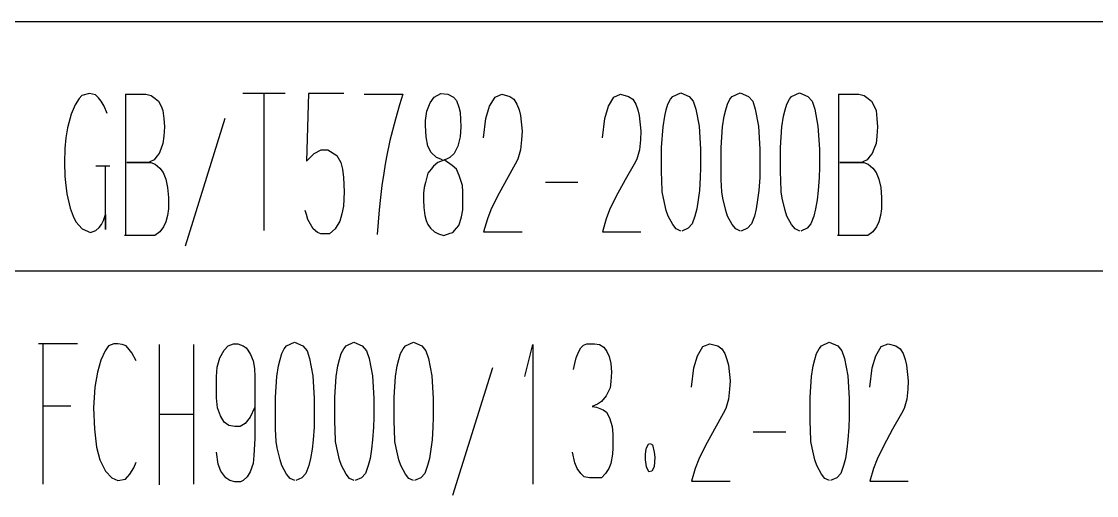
# Model space of a CAD drawing. Extents: x 0 to 8410, y 0 to 11890.
# Drawn here: x 6683.4 to 6985, y 1157 to 1290 of the extents above; entities that cross this region are included whole.
import ezdxf

# ---------------------------------------------------------------- set-up
doc = ezdxf.new("R2010")
doc.units = 0
doc.header["$MEASUREMENT"] = 0
doc.layers.add('6', color=7, linetype='Continuous')
doc.layers.add('9', color=7, linetype='Continuous')

# ---------------------------------------------------------------- blocks, each defined once
blk = doc.blocks.new('BLKENT883')
at = {"layer": '9', "color": 2, "linetype": 'Continuous'}
for p, q in [((6699.12, 1199.6), (6688.2, 1199.6)), ((6689.44, 1199.6), (6689.44, 1160.2)), ((6706.9, 1197.6), (6705.72, 1195)), ((6707.88, 1199), (6706.9, 1197.6)), ((6709.38, 1199.6), (6707.88, 1199)), ((6710.49, 1199.6), (6709.38, 1199.6)), ((6711.73, 1199.4), (6710.49, 1199.6)), ((6712.84, 1199), (6711.73, 1199.4)), ((6713.69, 1198), (6712.84, 1199)), ((6714.41, 1197), (6713.69, 1198)), ((6722.06, 1199.4), (6722.06, 1160)), ((6731.73, 1199.4), (6731.73, 1160.2)), ((6739.05, 1195.6), (6740.29, 1197.8)), ((6740.29, 1197.8), (6741.41, 1199)), ((6741.41, 1199), (6742.91, 1199.6)), ((6742.91, 1199.6), (6744.09, 1199.6)), ((6744.09, 1199.6), (6745.59, 1199)), ((6745.59, 1199), (6746.44, 1198.4)), ((6746.44, 1198.4), (6746.9, 1197.8)), ((6746.9, 1197.8), (6747.68, 1196.6)), ((6756.44, 1196.8), (6757.16, 1198.2)), ((6757.16, 1198.2), (6757.81, 1199)), ((6757.81, 1199), (6760.03, 1200)), ((6760.03, 1200), (6762.39, 1199)), ((6762.39, 1199), (6763.56, 1197.6)), ((6763.56, 1197.6), (6764.28, 1195.4)), ((6773.11, 1196.8), (6773.82, 1198.2)), ((6773.82, 1198.2), (6774.48, 1199)), ((6774.48, 1199), (6776.7, 1200)), ((6776.7, 1200), (6779.05, 1199)), ((6779.05, 1199), (6780.23, 1197.6)), ((6780.23, 1197.6), (6780.95, 1195.4)), ((6789.77, 1196.8), (6790.49, 1198.2)), ((6790.49, 1198.2), (6791.15, 1199)), ((6791.15, 1199), (6793.37, 1200)), ((6793.37, 1200), (6795.72, 1199)), ((6795.72, 1199), (6796.9, 1197.6)), ((6796.9, 1197.6), (6797.62, 1195.4)), ((6824.67, 1190.4), (6826.9, 1199.4)), ((6826.9, 1199.4), (6826.9, 1160.2)), ((6839.05, 1195.6), (6839.71, 1197.2)), ((6839.71, 1197.2), (6840.3, 1198.4)), ((6840.3, 1198.4), (6841.08, 1199.2)), ((6841.08, 1199.2), (6842, 1199.6)), ((6842, 1199.6), (6844.22, 1199.6)), ((6844.22, 1199.6), (6845.59, 1199.4)), ((6845.59, 1199.4), (6846.77, 1198.6)), ((6846.77, 1198.6), (6847.68, 1197.4)), ((6847.68, 1197.4), (6848.33, 1196)), ((6873.11, 1196.2), (6874.61, 1198.8)), ((6874.61, 1198.8), (6876.51, 1199.6)), ((6876.51, 1199.6), (6878.73, 1199)), ((6878.73, 1199), (6879.9, 1198.2)), ((6879.9, 1198.2), (6880.75, 1196.8)), ((6906.44, 1196.8), (6907.16, 1198.2)), ((6907.16, 1198.2), (6907.81, 1199)), ((6907.81, 1199), (6910.04, 1200)), ((6910.04, 1200), (6912.39, 1199)), ((6912.39, 1199), (6913.56, 1197.6)), ((6913.56, 1197.6), (6914.28, 1195.4)), ((6923.11, 1196.2), (6924.61, 1198.8)), ((6924.61, 1198.8), (6926.51, 1199.6)), ((6926.51, 1199.6), (6928.73, 1199)), ((6928.73, 1199), (6929.9, 1198.2)), ((6929.9, 1198.2), (6930.75, 1196.8)), ((6705.72, 1195), (6704.8, 1191.6)), ((6715.59, 1194.8), (6714.41, 1197)), ((6738.33, 1193), (6739.05, 1195.6)), ((6747.68, 1196.6), (6748.4, 1194.8)), ((6748.4, 1194.8), (6748.79, 1192.6)), ((6755.52, 1193.4), (6755.98, 1195.2)), ((6755.98, 1195.2), (6756.44, 1196.8)), ((6764.28, 1195.4), (6765.2, 1190.6)), ((6772.19, 1193.4), (6772.65, 1195.2)), ((6772.65, 1195.2), (6773.11, 1196.8)), ((6780.95, 1195.4), (6781.86, 1190.6)), ((6788.86, 1193.4), (6789.32, 1195.2)), ((6789.32, 1195.2), (6789.77, 1196.8)), ((6797.62, 1195.4), (6798.53, 1190.6)), ((6838.66, 1194), (6839.05, 1195.6)), ((6848.33, 1196), (6848.79, 1194)), ((6872.06, 1192.8), (6873.11, 1196.2)), ((6880.75, 1196.8), (6881.34, 1195.2)), ((6881.34, 1195.2), (6881.73, 1193.6)), ((6905.53, 1193.4), (6905.98, 1195.2)), ((6905.98, 1195.2), (6906.44, 1196.8)), ((6914.28, 1195.4), (6915.2, 1190.6)), ((6922.06, 1192.8), (6923.11, 1196.2)), ((6930.75, 1196.8), (6931.34, 1195.2)), ((6931.34, 1195.2), (6931.73, 1193.6)), ((6704.8, 1191.6), (6704.02, 1187.4)), ((6738.14, 1190.4), (6738.33, 1193)), ((6748.79, 1192.6), (6748.86, 1190.4)), ((6755.07, 1190.4), (6755.52, 1193.4)), ((6771.73, 1190.4), (6772.19, 1193.4)), ((6788.4, 1190.4), (6788.86, 1193.4)), ((6815.52, 1192.8), (6804.35, 1157)), ((6838.27, 1192.4), (6838.66, 1194)), ((6848.79, 1194), (6848.99, 1191.6)), ((6848.99, 1191.6), (6848.79, 1189)), ((6871.41, 1187.4), (6872.06, 1192.8)), ((6881.73, 1193.6), (6882.19, 1189.2)), ((6905.07, 1190.4), (6905.53, 1193.4)), ((6921.41, 1187.4), (6922.06, 1192.8)), ((6931.73, 1193.6), (6932.19, 1189.2)), ((6738.14, 1187.6), (6738.14, 1190.4)), ((6748.86, 1190.4), (6748.86, 1181.2)), ((6754.67, 1184.6), (6755.07, 1190.4)), ((6765.2, 1190.6), (6765.59, 1184.2)), ((6771.34, 1184.6), (6771.73, 1190.4)), ((6781.86, 1190.6), (6782.26, 1184.2)), ((6788.01, 1184.6), (6788.4, 1190.4)), ((6798.53, 1190.6), (6798.92, 1184.2)), ((6848.79, 1189), (6848.53, 1187.2)), ((6882.19, 1189.2), (6882.06, 1186.8)), ((6904.68, 1184.6), (6905.07, 1190.4)), ((6915.2, 1190.6), (6915.59, 1184.2)), ((6932.19, 1189.2), (6932.06, 1186.8)), ((6704.02, 1187.4), (6703.69, 1181.6)), ((6738.14, 1184.4), (6738.14, 1187.6)), ((6848.53, 1187.2), (6847.49, 1185)), ((6882.06, 1186.8), (6881.8, 1184)), ((6932.06, 1186.8), (6931.8, 1184)), ((6689.44, 1182.2), (6697.29, 1182.2)), ((6738.4, 1181.6), (6738.14, 1184.4)), ((6754.67, 1177.6), (6754.67, 1184.6)), ((6765.59, 1184.2), (6765.59, 1179)), ((6771.34, 1177.6), (6771.34, 1184.6)), ((6782.26, 1184.2), (6782.26, 1179)), ((6788.01, 1177.6), (6788.01, 1184.6)), ((6798.92, 1184.2), (6798.92, 1179)), ((6845, 1182.6), (6843.56, 1182)), ((6846.18, 1183.4), (6845, 1182.6)), ((6847.49, 1185), (6846.18, 1183.4)), ((6881.8, 1184), (6881.02, 1181.4)), ((6904.68, 1177.6), (6904.68, 1184.6)), ((6915.59, 1184.2), (6915.59, 1179)), ((6931.8, 1184), (6931.02, 1181.4)), ((6703.69, 1181.6), (6703.89, 1175.6)), ((6722.06, 1179.8), (6731.6, 1179.8)), ((6739.31, 1179.4), (6738.4, 1181.6)), ((6740.29, 1177.6), (6739.31, 1179.4)), ((6748.79, 1181.6), (6747.55, 1179)), ((6748.86, 1181.2), (6748.86, 1173)), ((6843.56, 1182), (6844.74, 1181.8)), ((6844.74, 1181.8), (6846.64, 1181)), ((6846.64, 1181), (6847.55, 1180.4)), ((6847.55, 1180.4), (6848.4, 1178.8)), ((6880.3, 1180), (6877.81, 1175.6)), ((6881.02, 1181.4), (6880.3, 1180)), ((6930.3, 1180), (6927.81, 1175.6)), ((6931.02, 1181.4), (6930.3, 1180)), ((6741.6, 1176.6), (6740.29, 1177.6)), ((6743.3, 1176.4), (6741.6, 1176.6)), ((6744.74, 1176.4), (6743.3, 1176.4)), ((6746.18, 1177.2), (6744.74, 1176.4)), ((6747.55, 1179), (6746.18, 1177.2)), ((6754.74, 1175.6), (6754.67, 1177.6)), ((6765.52, 1176.2), (6765.26, 1172.6)), ((6765.59, 1179), (6765.52, 1176.2)), ((6771.41, 1175.6), (6771.34, 1177.6)), ((6782.19, 1176.2), (6781.93, 1172.6)), ((6782.26, 1179), (6782.19, 1176.2)), ((6788.07, 1175.6), (6788.01, 1177.6)), ((6798.86, 1176.2), (6798.6, 1172.6)), ((6798.92, 1179), (6798.86, 1176.2)), ((6848.4, 1178.8), (6849.12, 1176.4)), ((6849.12, 1176.4), (6849.32, 1174.2)), ((6904.74, 1175.6), (6904.68, 1177.6)), ((6915.53, 1176.2), (6915.26, 1172.6)), ((6915.59, 1179), (6915.53, 1176.2)), ((6703.89, 1175.6), (6704.48, 1170.6)), ((6748.86, 1173), (6748.66, 1168.2)), ((6754.87, 1172.2), (6754.74, 1175.6)), ((6771.54, 1172.2), (6771.41, 1175.6)), ((6788.2, 1172.2), (6788.07, 1175.6)), ((6849.32, 1174.2), (6849.32, 1170.4)), ((6877.81, 1175.6), (6875.2, 1170.8)), ((6897.81, 1174.8), (6888.73, 1174.8)), ((6904.87, 1172.2), (6904.74, 1175.6)), ((6927.81, 1175.6), (6925.2, 1170.8)), ((6704.48, 1170.6), (6705.46, 1167)), ((6755.2, 1170.4), (6754.87, 1172.2)), ((6755.98, 1167), (6755.2, 1170.4)), ((6764.94, 1170), (6764.54, 1167.4)), ((6765.26, 1172.6), (6764.94, 1170)), ((6771.86, 1170.4), (6771.54, 1172.2)), ((6772.65, 1167), (6771.86, 1170.4)), ((6781.6, 1170), (6781.21, 1167.4)), ((6781.93, 1172.6), (6781.6, 1170)), ((6788.53, 1170.4), (6788.2, 1172.2)), ((6789.32, 1167), (6788.53, 1170.4)), ((6798.27, 1170), (6797.88, 1167.4)), ((6798.6, 1172.6), (6798.27, 1170)), ((6849.32, 1170.4), (6849.25, 1168.6)), ((6858.6, 1169.4), (6858.79, 1170.4)), ((6858.79, 1170.4), (6859.32, 1171.4)), ((6859.32, 1171.4), (6859.64, 1171.6)), ((6859.77, 1171.6), (6860.49, 1171.2)), ((6860.49, 1171.2), (6860.95, 1169.2)), ((6875.2, 1170.8), (6873.43, 1167.2)), ((6905.2, 1170.4), (6904.87, 1172.2)), ((6905.98, 1167), (6905.2, 1170.4)), ((6914.94, 1170), (6914.55, 1167.4)), ((6915.26, 1172.6), (6914.94, 1170)), ((6925.2, 1170.8), (6923.43, 1167.2)), ((6705.46, 1167), (6707.03, 1163.8)), ((6738.66, 1165.8), (6738.14, 1169.2)), ((6748.66, 1168.2), (6748.4, 1166)), ((6756.5, 1165.4), (6755.98, 1167)), ((6764.54, 1167.4), (6764.02, 1165.4)), ((6773.17, 1165.4), (6772.65, 1167)), ((6781.21, 1167.4), (6780.69, 1165.4)), ((6789.84, 1165.4), (6789.32, 1167)), ((6797.88, 1167.4), (6797.35, 1165.4)), ((6838.66, 1166.2), (6838.01, 1169.2)), ((6849.25, 1168.6), (6848.79, 1166)), ((6858.47, 1168.4), (6858.6, 1169.4)), ((6858.47, 1167), (6858.47, 1168.4)), ((6858.79, 1165), (6858.47, 1167)), ((6861.08, 1167.8), (6860.88, 1165)), ((6860.95, 1169.2), (6861.08, 1167.8)), ((6873.43, 1167.2), (6872.45, 1164.6)), ((6906.51, 1165.4), (6905.98, 1167)), ((6914.55, 1167.4), (6914.02, 1165.4)), ((6923.43, 1167.2), (6922.45, 1164.6)), ((6713.82, 1163), (6715, 1164.8)), ((6715, 1164.8), (6715.59, 1166.4)), ((6739.38, 1163.8), (6738.66, 1165.8)), ((6748.4, 1166), (6747.55, 1163.6)), ((6757.81, 1163), (6756.5, 1165.4)), ((6764.02, 1165.4), (6763.24, 1163.2)), ((6774.48, 1163), (6773.17, 1165.4)), ((6780.69, 1165.4), (6779.9, 1163.2)), ((6791.15, 1163), (6789.84, 1165.4)), ((6797.35, 1165.4), (6796.57, 1163.2)), ((6839.32, 1164.6), (6838.66, 1166.2)), ((6840.3, 1163.2), (6839.32, 1164.6)), ((6848.2, 1164.6), (6847.29, 1163.2)), ((6848.79, 1166), (6848.2, 1164.6)), ((6859.38, 1163.6), (6858.79, 1165)), ((6860.88, 1165), (6860.3, 1163.8)), ((6872.45, 1164.6), (6871.41, 1161)), ((6907.81, 1163), (6906.51, 1165.4)), ((6914.02, 1165.4), (6913.24, 1163.2)), ((6922.45, 1164.6), (6921.41, 1161)), ((6707.03, 1163.8), (6708.79, 1162)), ((6708.79, 1162), (6710.49, 1161.2)), ((6710.49, 1161.2), (6712.65, 1161.6)), ((6712.65, 1161.6), (6713.82, 1163)), ((6740.75, 1162), (6739.38, 1163.8)), ((6741.86, 1161.2), (6740.75, 1162)), ((6743.3, 1160.8), (6741.86, 1161.2)), ((6745.65, 1161.2), (6744.87, 1160.8)), ((6746.77, 1162.2), (6745.65, 1161.2)), ((6747.55, 1163.6), (6746.77, 1162.2)), ((6758.79, 1161.8), (6757.81, 1163)), ((6760.1, 1161.2), (6758.79, 1161.8)), ((6762.13, 1162), (6760.36, 1161.2)), ((6763.24, 1163.2), (6762.13, 1162)), ((6775.46, 1161.8), (6774.48, 1163)), ((6776.77, 1161.2), (6775.46, 1161.8)), ((6778.79, 1162), (6777.03, 1161.2)), ((6779.9, 1163.2), (6778.79, 1162)), ((6792.13, 1161.8), (6791.15, 1163)), ((6793.43, 1161.2), (6792.13, 1161.8)), ((6795.46, 1162), (6793.69, 1161.2)), ((6796.57, 1163.2), (6795.46, 1162)), ((6841.28, 1162.2), (6840.3, 1163.2)), ((6842.78, 1162), (6841.28, 1162.2)), ((6846.18, 1162), (6842.78, 1162)), ((6847.29, 1163.2), (6846.18, 1162)), ((6860.3, 1163.8), (6859.38, 1163.6)), ((6871.41, 1161), (6882.19, 1161)), ((6908.79, 1161.8), (6907.81, 1163)), ((6910.1, 1161.2), (6908.79, 1161.8)), ((6912.13, 1162), (6910.36, 1161.2)), ((6913.24, 1163.2), (6912.13, 1162)), ((6921.41, 1161), (6932.19, 1161)), ((6744.87, 1160.8), (6743.3, 1160.8))]:
    blk.add_line(p, q, dxfattribs=at)
blk = doc.blocks.new('BLKENT884')
at = {"layer": '9', "color": 2, "linetype": 'Continuous'}
for p, q in [((6702.48, 1269.8), (6700.39, 1269.2)), ((6704.18, 1269.4), (6702.48, 1269.8)), ((6712.61, 1269.6), (6718.3, 1269.6)), ((6712.74, 1230), (6712.74, 1269.6)), ((6718.3, 1269.6), (6719.8, 1269.2)), ((6757.45, 1269.8), (6745.49, 1269.8)), ((6751.44, 1269.8), (6751.44, 1231.4)), ((6763.92, 1269.8), (6763.4, 1250.8)), ((6773.86, 1269.8), (6763.92, 1269.8)), ((6779.61, 1269.6), (6790.39, 1269.6)), ((6790.39, 1269.6), (6789.48, 1266.6)), ((6799.22, 1268.8), (6801.05, 1269.8)), ((6801.05, 1269.8), (6803.01, 1269.6)), ((6803.01, 1269.6), (6804.64, 1268.8)), ((6816.28, 1268.8), (6818.17, 1269.6)), ((6818.17, 1269.6), (6820.39, 1269)), ((6849.61, 1268.8), (6851.5, 1269.6)), ((6851.5, 1269.6), (6853.73, 1269)), ((6866.15, 1269), (6868.37, 1270)), ((6868.37, 1270), (6870.72, 1269)), ((6882.81, 1269), (6885.03, 1270)), ((6885.03, 1270), (6887.39, 1269)), ((6899.48, 1269), (6901.7, 1270)), ((6901.7, 1270), (6904.05, 1269)), ((6912.62, 1269.6), (6918.3, 1269.6)), ((6912.75, 1230), (6912.75, 1269.6)), ((6918.3, 1269.6), (6919.81, 1269.2)), ((6698.5, 1266.6), (6697.38, 1264)), ((6699.61, 1268.4), (6698.5, 1266.6)), ((6700.39, 1269.2), (6699.61, 1268.4)), ((6705.03, 1268.6), (6704.18, 1269.4)), ((6705.82, 1267.6), (6705.03, 1268.6)), ((6706.6, 1266.2), (6705.82, 1267.6)), ((6719.8, 1269.2), (6720.98, 1268.4)), ((6720.98, 1268.4), (6721.89, 1267.6)), ((6721.89, 1267.6), (6722.61, 1266.2)), ((6789.48, 1266.6), (6788.37, 1262.6)), ((6797.12, 1264.8), (6798.04, 1267.2)), ((6798.04, 1267.2), (6799.22, 1268.8)), ((6804.64, 1268.8), (6805.43, 1267.8)), ((6805.43, 1267.8), (6806.14, 1266)), ((6814.77, 1266.2), (6816.28, 1268.8)), ((6820.39, 1269), (6821.57, 1268.2)), ((6821.57, 1268.2), (6822.42, 1266.8)), ((6822.42, 1266.8), (6823.01, 1265.2)), ((6848.11, 1266.2), (6849.61, 1268.8)), ((6853.73, 1269), (6854.9, 1268.2)), ((6854.9, 1268.2), (6855.75, 1266.8)), ((6855.75, 1266.8), (6856.34, 1265.2)), ((6864.32, 1265.2), (6864.77, 1266.8)), ((6864.77, 1266.8), (6865.49, 1268.2)), ((6865.49, 1268.2), (6866.15, 1269)), ((6870.72, 1269), (6871.9, 1267.6)), ((6871.9, 1267.6), (6872.62, 1265.4)), ((6880.98, 1265.2), (6881.44, 1266.8)), ((6881.44, 1266.8), (6882.16, 1268.2)), ((6882.16, 1268.2), (6882.81, 1269)), ((6887.39, 1269), (6888.56, 1267.6)), ((6888.56, 1267.6), (6889.28, 1265.4)), ((6897.65, 1265.2), (6898.11, 1266.8)), ((6898.11, 1266.8), (6898.83, 1268.2)), ((6898.83, 1268.2), (6899.48, 1269)), ((6904.05, 1269), (6905.23, 1267.6)), ((6905.23, 1267.6), (6905.95, 1265.4)), ((6919.81, 1269.2), (6920.98, 1268.4)), ((6920.98, 1268.4), (6921.9, 1267.6)), ((6921.9, 1267.6), (6922.62, 1266.2)), ((6697.38, 1264), (6696.34, 1260.2)), ((6707.45, 1264.2), (6706.6, 1266.2)), ((6722.61, 1266.2), (6723.14, 1265)), ((6723.14, 1265), (6723.4, 1262.8)), ((6796.8, 1262.2), (6797.12, 1264.8)), ((6806.14, 1266), (6806.47, 1264.6)), ((6806.47, 1264.6), (6806.67, 1260.4)), ((6813.73, 1262.8), (6814.77, 1266.2)), ((6823.01, 1265.2), (6823.4, 1263.6)), ((6823.4, 1263.6), (6823.86, 1259.2)), ((6847.06, 1262.8), (6848.11, 1266.2)), ((6856.34, 1265.2), (6856.73, 1263.6)), ((6856.73, 1263.6), (6857.19, 1259.2)), ((6863.86, 1263.4), (6864.32, 1265.2)), ((6872.62, 1265.4), (6873.53, 1260.6)), ((6880.52, 1263.4), (6880.98, 1265.2)), ((6889.28, 1265.4), (6890.2, 1260.6)), ((6897.19, 1263.4), (6897.65, 1265.2)), ((6905.95, 1265.4), (6906.86, 1260.6)), ((6922.62, 1266.2), (6923.14, 1265)), ((6923.14, 1265), (6923.4, 1262.8)), ((6723.4, 1262.8), (6723.53, 1260.4)), ((6740.52, 1262.8), (6729.35, 1227)), ((6788.37, 1262.6), (6786.8, 1256.6)), ((6796.8, 1260.8), (6796.8, 1262.2)), ((6796.93, 1257.6), (6796.8, 1260.8)), ((6813.07, 1257.4), (6813.73, 1262.8)), ((6846.41, 1257.4), (6847.06, 1262.8)), ((6863.4, 1260.4), (6863.86, 1263.4)), ((6873.53, 1260.6), (6873.92, 1254.2)), ((6880.07, 1260.4), (6880.52, 1263.4)), ((6890.2, 1260.6), (6890.59, 1254.2)), ((6896.73, 1260.4), (6897.19, 1263.4)), ((6906.86, 1260.6), (6907.26, 1254.2)), ((6923.4, 1262.8), (6923.53, 1260.4)), ((6696.34, 1260.2), (6695.88, 1257.4)), ((6723.4, 1257.8), (6723.14, 1255.8)), ((6723.53, 1260.4), (6723.4, 1257.8)), ((6797.45, 1255), (6796.93, 1257.6)), ((6806.47, 1257.6), (6805.88, 1255)), ((6806.67, 1260.4), (6806.47, 1257.6)), ((6823.86, 1259.2), (6823.73, 1256.8)), ((6857.19, 1259.2), (6857.06, 1256.8)), ((6863.01, 1254.6), (6863.4, 1260.4)), ((6879.67, 1254.6), (6880.07, 1260.4)), ((6896.34, 1254.6), (6896.73, 1260.4)), ((6923.4, 1257.8), (6923.14, 1255.8)), ((6923.53, 1260.4), (6923.4, 1257.8)), ((6695.88, 1257.4), (6695.62, 1254.4)), ((6723.14, 1255.8), (6722.55, 1254.2)), ((6786.8, 1256.6), (6785.82, 1252)), ((6798.37, 1253.2), (6797.45, 1255)), ((6805.88, 1255), (6804.84, 1253)), ((6823.73, 1256.8), (6823.46, 1254)), ((6857.06, 1256.8), (6856.8, 1254)), ((6863.01, 1247.6), (6863.01, 1254.6)), ((6879.67, 1247.6), (6879.67, 1254.6)), ((6896.34, 1247.6), (6896.34, 1254.6)), ((6923.14, 1255.8), (6922.55, 1254.2)), ((6695.62, 1254.4), (6695.55, 1250.4)), ((6721.44, 1252.2), (6720.65, 1251.2)), ((6722.09, 1253), (6721.44, 1252.2)), ((6722.55, 1254.2), (6722.09, 1253)), ((6763.4, 1250.8), (6765.56, 1253)), ((6765.56, 1253), (6767.52, 1254)), ((6767.52, 1254), (6769.41, 1254)), ((6769.41, 1254), (6771.9, 1252.4)), ((6771.9, 1252.4), (6773.07, 1250.4)), ((6785.82, 1252), (6785.42, 1250)), ((6799.87, 1251.8), (6798.37, 1253.2)), ((6801.57, 1251.2), (6799.87, 1251.8)), ((6802.68, 1251.4), (6800.26, 1250.4)), ((6803.59, 1251.8), (6802.68, 1251.4)), ((6804.84, 1253), (6803.59, 1251.8)), ((6822.68, 1251.4), (6821.96, 1250)), ((6823.46, 1254), (6822.68, 1251.4)), ((6856.01, 1251.4), (6855.3, 1250)), ((6856.8, 1254), (6856.01, 1251.4)), ((6873.92, 1254.2), (6873.92, 1249)), ((6890.59, 1254.2), (6890.59, 1249)), ((6907.26, 1254.2), (6907.26, 1249)), ((6921.44, 1252.2), (6920.66, 1251.2)), ((6922.09, 1253), (6921.44, 1252.2)), ((6922.55, 1254.2), (6922.09, 1253)), ((6695.55, 1250.4), (6695.62, 1246.6)), ((6708.23, 1249.4), (6704.31, 1249.4)), ((6706.99, 1231.6), (6706.99, 1249.2)), ((6719.28, 1250.4), (6713.01, 1250.4)), ((6713.01, 1250.4), (6719.74, 1250.4)), ((6719.48, 1250.6), (6719.28, 1250.4)), ((6720.65, 1251.2), (6719.48, 1250.6)), ((6719.74, 1250.4), (6720.98, 1250)), ((6720.98, 1250), (6722.29, 1248.8)), ((6722.29, 1248.8), (6723.2, 1247.6)), ((6773.07, 1250.4), (6773.53, 1248.6)), ((6773.53, 1248.6), (6773.79, 1246.2)), ((6785.42, 1250), (6785.1, 1247.4)), ((6798.37, 1248.6), (6797.45, 1247.4)), ((6799.02, 1249.4), (6798.37, 1248.6)), ((6800.26, 1250.4), (6799.02, 1249.4)), ((6804.25, 1249.6), (6802.03, 1251.2)), ((6805.43, 1248.6), (6804.25, 1249.6)), ((6806.21, 1246.8), (6805.43, 1248.6)), ((6821.96, 1250), (6819.48, 1245.6)), ((6855.3, 1250), (6852.81, 1245.6)), ((6873.92, 1249), (6873.86, 1246.2)), ((6890.59, 1249), (6890.52, 1246.2)), ((6907.26, 1249), (6907.19, 1246.2)), ((6919.28, 1250.4), (6913.01, 1250.4)), ((6913.01, 1250.4), (6919.74, 1250.4)), ((6919.48, 1250.6), (6919.28, 1250.4)), ((6920.66, 1251.2), (6919.48, 1250.6)), ((6919.74, 1250.4), (6920.98, 1250)), ((6920.98, 1250), (6922.29, 1248.8)), ((6922.29, 1248.8), (6923.2, 1247.6)), ((6695.62, 1246.6), (6695.75, 1244.8)), ((6723.2, 1247.6), (6723.92, 1245.8)), ((6723.92, 1245.8), (6724.44, 1243.4)), ((6773.79, 1246.2), (6773.92, 1242.2)), ((6785.1, 1247.4), (6784.51, 1244)), ((6797.45, 1247.4), (6796.73, 1244.8)), ((6807.12, 1244), (6806.21, 1246.8)), ((6819.48, 1245.6), (6816.86, 1240.8)), ((6852.81, 1245.6), (6850.2, 1240.8)), ((6863.07, 1245.6), (6863.01, 1247.6)), ((6863.2, 1242.2), (6863.07, 1245.6)), ((6873.86, 1246.2), (6873.6, 1242.6)), ((6879.74, 1245.6), (6879.67, 1247.6)), ((6879.87, 1242.2), (6879.74, 1245.6)), ((6890.52, 1246.2), (6890.26, 1242.6)), ((6896.41, 1245.6), (6896.34, 1247.6)), ((6896.54, 1242.2), (6896.41, 1245.6)), ((6907.19, 1246.2), (6906.93, 1242.6)), ((6923.2, 1247.6), (6923.92, 1245.8)), ((6923.92, 1245.8), (6924.45, 1243.4)), ((6695.75, 1244.8), (6696.21, 1241.6)), ((6724.44, 1243.4), (6724.71, 1240.6)), ((6784.51, 1244), (6784.12, 1240.6)), ((6796.41, 1243.4), (6796.21, 1241.8)), ((6796.73, 1244.8), (6796.41, 1243.4)), ((6807.26, 1242.2), (6807.12, 1244)), ((6839.48, 1244.8), (6830.39, 1244.8)), ((6873.6, 1242.6), (6873.27, 1240)), ((6890.26, 1242.6), (6889.94, 1240)), ((6906.93, 1242.6), (6906.6, 1240)), ((6924.45, 1243.4), (6924.71, 1240.6)), ((6696.21, 1241.6), (6697.12, 1237.6)), ((6724.71, 1240.6), (6724.64, 1237.4)), ((6773.92, 1242.2), (6773.73, 1238.2)), ((6784.12, 1240.6), (6783.73, 1237.2)), ((6796.21, 1241.8), (6796.21, 1240)), ((6796.21, 1240), (6796.28, 1237.8)), ((6807.26, 1239.6), (6807.26, 1242.2)), ((6807.26, 1237.2), (6807.26, 1239.6)), ((6816.86, 1240.8), (6815.1, 1237.2)), ((6850.2, 1240.8), (6848.43, 1237.2)), ((6863.53, 1240.4), (6863.2, 1242.2)), ((6864.32, 1237), (6863.53, 1240.4)), ((6873.27, 1240), (6872.88, 1237.4)), ((6880.2, 1240.4), (6879.87, 1242.2)), ((6880.98, 1237), (6880.2, 1240.4)), ((6889.94, 1240), (6889.54, 1237.4)), ((6896.86, 1240.4), (6896.54, 1242.2)), ((6897.65, 1237), (6896.86, 1240.4)), ((6906.6, 1240), (6906.21, 1237.4)), ((6924.71, 1240.6), (6924.64, 1237.4)), ((6697.12, 1237.6), (6697.91, 1235.4)), ((6724.64, 1237.4), (6724.38, 1235.6)), ((6763.4, 1235.8), (6763.01, 1237)), ((6773.73, 1238.2), (6773.33, 1236)), ((6783.73, 1237.2), (6783.2, 1230.2)), ((6796.28, 1237.8), (6796.54, 1235.6)), ((6806.86, 1235.2), (6807.26, 1237.2)), ((6815.1, 1237.2), (6814.12, 1234.6)), ((6848.43, 1237.2), (6847.45, 1234.6)), ((6864.84, 1235.4), (6864.32, 1237)), ((6872.88, 1237.4), (6872.35, 1235.4)), ((6881.5, 1235.4), (6880.98, 1237)), ((6889.54, 1237.4), (6889.02, 1235.4)), ((6898.17, 1235.4), (6897.65, 1237)), ((6906.21, 1237.4), (6905.69, 1235.4)), ((6924.64, 1237.4), (6924.38, 1235.6)), ((6697.91, 1235.4), (6698.69, 1233.8)), ((6698.69, 1233.8), (6700.46, 1231.8)), ((6705.88, 1233), (6706.47, 1234.2)), ((6706.47, 1234.2), (6706.99, 1235.8)), ((6706.99, 1235.8), (6706.99, 1231.6)), ((6723.92, 1233.8), (6723.27, 1232.4)), ((6724.38, 1235.6), (6723.92, 1233.8)), ((6763.73, 1234.4), (6763.4, 1235.8)), ((6765.29, 1231.8), (6763.73, 1234.4)), ((6772.75, 1234), (6771.44, 1231.8)), ((6773.33, 1236), (6772.75, 1234)), ((6796.54, 1235.6), (6796.93, 1234.2)), ((6796.93, 1234.2), (6797.39, 1233)), ((6806.08, 1232.8), (6806.41, 1233.6)), ((6806.41, 1233.6), (6806.86, 1235.2)), ((6814.12, 1234.6), (6813.07, 1231)), ((6847.45, 1234.6), (6846.41, 1231)), ((6866.15, 1233), (6864.84, 1235.4)), ((6872.35, 1235.4), (6871.57, 1233.2)), ((6882.81, 1233), (6881.5, 1235.4)), ((6889.02, 1235.4), (6888.24, 1233.2)), ((6899.48, 1233), (6898.17, 1235.4)), ((6905.69, 1235.4), (6904.9, 1233.2)), ((6923.92, 1233.8), (6923.27, 1232.4)), ((6924.38, 1235.6), (6923.92, 1233.8)), ((6700.46, 1231.8), (6702.81, 1230.8)), ((6702.81, 1230.8), (6704.31, 1231.4)), ((6704.31, 1231.4), (6705.23, 1232.2)), ((6705.23, 1232.2), (6705.88, 1233)), ((6722.22, 1231), (6720.85, 1230)), ((6723.27, 1232.4), (6722.22, 1231)), ((6766.47, 1230.8), (6765.29, 1231.8)), ((6767.45, 1230.4), (6766.47, 1230.8)), ((6769.8, 1230.4), (6767.45, 1230.4)), ((6771.44, 1231.8), (6769.8, 1230.4)), ((6797.39, 1233), (6798.17, 1232)), ((6798.17, 1232), (6799.28, 1231)), ((6799.28, 1231), (6800.39, 1230.4)), ((6800.39, 1230.4), (6801.9, 1230)), ((6801.9, 1230), (6803.73, 1230.6)), ((6803.73, 1230.6), (6804.44, 1230.8)), ((6804.44, 1230.8), (6805.43, 1232)), ((6805.43, 1232), (6806.08, 1232.8)), ((6813.07, 1231), (6823.86, 1231)), ((6846.41, 1231), (6857.19, 1231)), ((6867.13, 1231.8), (6866.15, 1233)), ((6868.43, 1231.2), (6867.13, 1231.8)), ((6870.46, 1232), (6868.69, 1231.2)), ((6871.57, 1233.2), (6870.46, 1232)), ((6883.79, 1231.8), (6882.81, 1233)), ((6885.1, 1231.2), (6883.79, 1231.8)), ((6887.13, 1232), (6885.36, 1231.2)), ((6888.24, 1233.2), (6887.13, 1232)), ((6900.46, 1231.8), (6899.48, 1233)), ((6901.77, 1231.2), (6900.46, 1231.8)), ((6903.79, 1232), (6902.03, 1231.2)), ((6904.9, 1233.2), (6903.79, 1232)), ((6922.22, 1231), (6920.85, 1230)), ((6923.27, 1232.4), (6922.22, 1231)), ((6720.85, 1230), (6712.35, 1230)), ((6920.85, 1230), (6912.35, 1230))]:
    blk.add_line(p, q, dxfattribs=at)
blk = doc.blocks.new('BLKENT877')
at = {"layer": '9'}
for name in ['BLKENT884', 'BLKENT883']:
    blk.add_blockref(name, (0, 0), dxfattribs=at)
blk = doc.blocks.new('BLKENT829')
at = {"layer": '9', "color": 1, "linetype": 'Continuous'}
for p, q in [((6510, 1290), (8310, 1290)), ((6510, 1220), (8310, 1220))]:
    blk.add_line(p, q, dxfattribs=at)
at = {"layer": '9'}
blk.add_blockref('BLKENT877', (0, 0), dxfattribs=at)

msp = doc.modelspace()

# ---------------------------------------------------------------- block references
at = {"layer": '6'}
msp.add_blockref('BLKENT829', (0, 0), dxfattribs=at)

doc.saveas('drawing.dxf')
